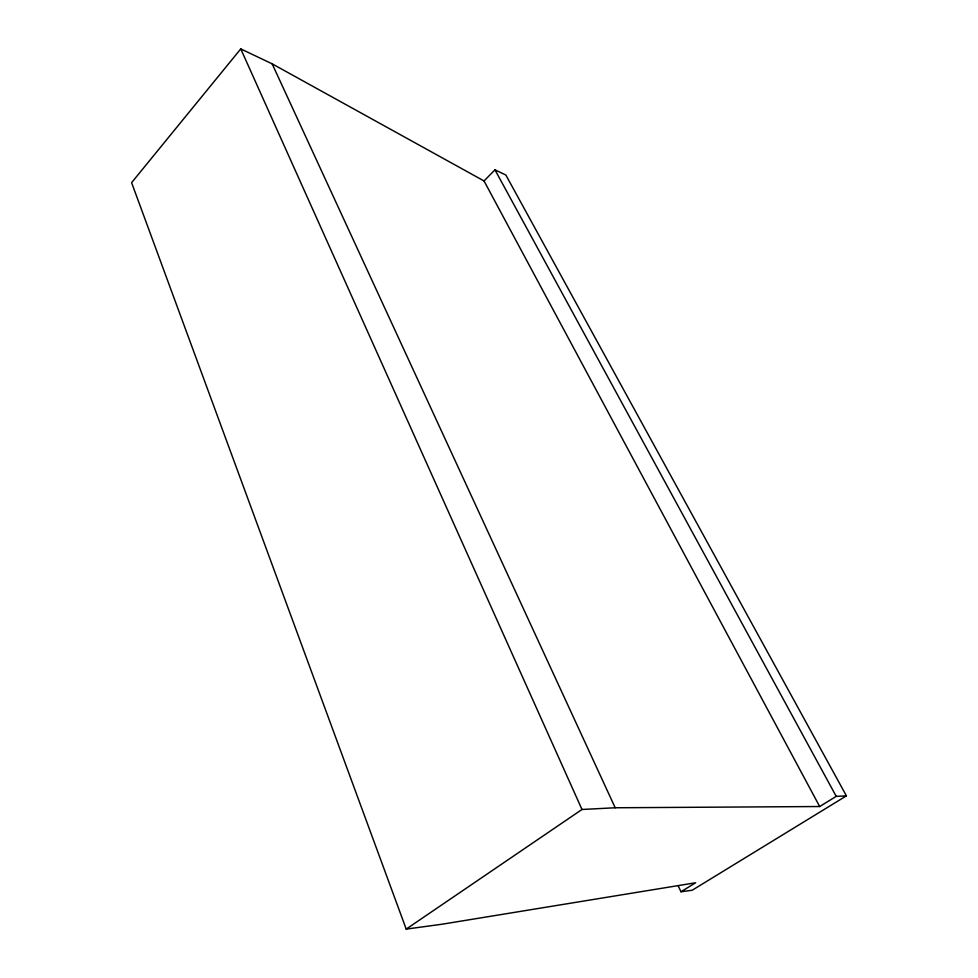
<?xml version="1.0" encoding="UTF-8"?>
<svg xmlns="http://www.w3.org/2000/svg" width="978" height="978" viewBox="0 0 978 978"><rect width="100%" height="100%" fill="white"/><g stroke="black" fill="none" stroke-linecap="round" stroke-linejoin="round"><path stroke-width="1.47" d="M484.037 180.954L494.966 169.83L505.846 175.013L846.398 795.86L836.214 796.373L819.686 806.532L484.037 180.954L272.153 63.839L240.759 48.9L131.602 182.654L406.212 929.1L441.555 924.296L695.651 882.755L680.981 891.765L678.377 886.239M406.212 929.1L581.983 809.478L615.199 807.767L819.686 806.532M846.398 795.86L692.192 890.237L680.981 891.765M494.966 169.83L836.214 796.373M272.153 63.839L615.199 807.767M240.759 48.9L581.983 809.478"/></g></svg>
